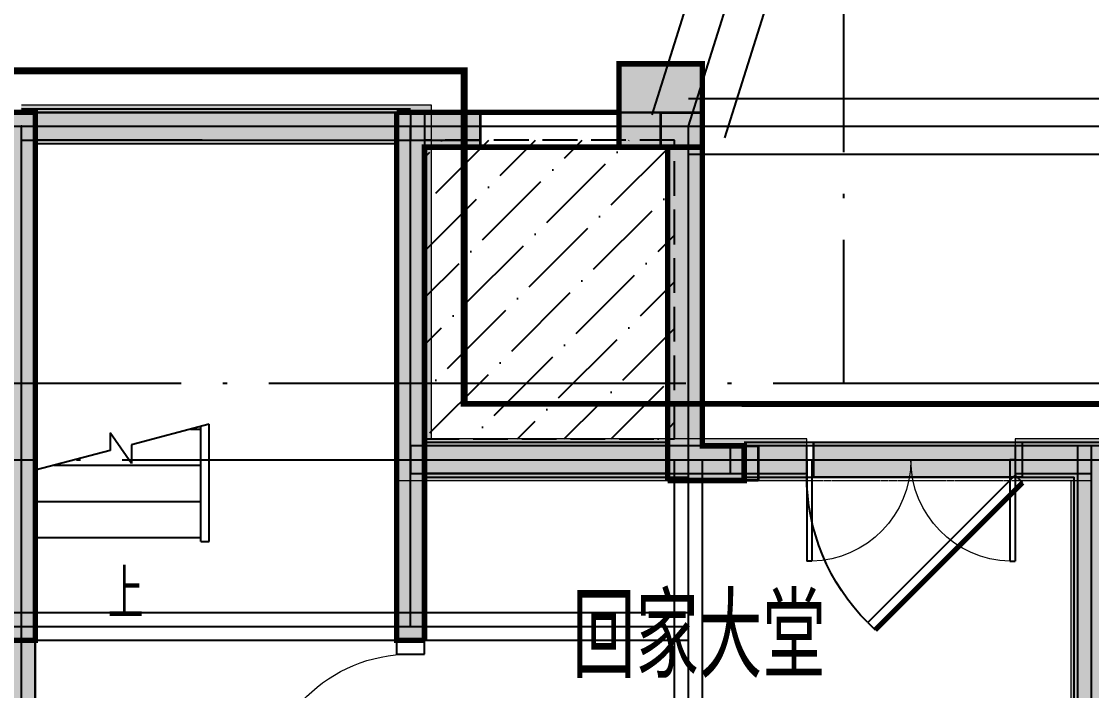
# Model space of a CAD drawing. Extents: x 290727 to 13733020, y 1731457 to 3643100.
# Drawn here: x 703162 to 710862, y 2206868 to 2211685 of the extents above; entities that cross this region are included whole.
import ezdxf

# ---------------------------------------------------------------- set-up
doc = ezdxf.new("R2010")
doc.units = 0
doc.header["$LTSCALE"] = 10
doc.header["$PDSIZE"] = 0.5
for name, pattern in [('DASH', [0.35, 0.25, -0.1]), ('DASHED', [0.75, 0.5, -0.25]), ('DOTE', [2.4200000000000004, 2, -0.2, 0.02, -0.2])]:
    doc.linetypes.add(name, pattern=pattern)
doc.layers.get('0').update_dxf_attribs({"linetype": 'CONTINUOUS'})
for name, color, linetype, true_color in [('1106', 7, 'CONTINUOUS', 0x89bf5f), ('2106', 7, 'CONTINUOUS', 0x64cfcf), ('2206', 7, 'CONTINUOUS', 0x3474d4)]:
    doc.layers.add(name, color=color, linetype=linetype, true_color=true_color)
for name, color, linetype in [('21000', 5, 'CONTINUOUS'), ('BEAM_DASH', 144, 'DASHED'), ('COLU', 2, 'CONTINUOUS'), ('COLUMN', 9, 'CONTINUOUS'), ('DIM_SYMB', 3, 'CONTINUOUS'), ('DOTE', 8, 'DOTE'), ('PUB_HATCH', 8, 'CONTINUOUS'), ('PUB_TEXT', 7, 'CONTINUOUS'), ('STAIR', 2, 'CONTINUOUS'), ('WALL', 255, 'CONTINUOUS'), ('WINDOW', 4, 'CONTINUOUS'), ('X-人防$0$PUB_HATCH', 8, 'CONTINUOUS'), ('人防4..30$0$人防4..30$0$SPACE_HATCH', 8, 'CONTINUOUS'), ('作业图', 4, 'CONTINUOUS'), ('文字', 4, 'CONTINUOUS'), ('防火分区示意线', 4, 'CONTINUOUS')]:
    doc.layers.add(name, color=color, linetype=linetype)
for name, color, linetype, lineweight in [('S_ConcWall', 8, 'CONTINUOUS', 35), ('X-人防$0$人防', 210, 'CONTINUOUS', 20), ('人防4..30$0$人防4..30$0$人防', 210, 'CONTINUOUS', 20)]:
    doc.layers.add(name, color=color, linetype=linetype, lineweight=lineweight)
doc.layers.get('0').off()
doc.styles.add('_TCH_DIM', font='SIMPLEX', dxfattribs={"bigfont": 'GBCBIG'})
doc.styles.add('HNSJY', font='HNSJY-07', dxfattribs={"width": 0.8, "bigfont": 'HNSJY-HZ'})

# ---------------------------------------------------------------- blocks, each defined once
blk = doc.blocks.new('A$C55C93FC2')
at = {"layer": 'DOTE', "linetype": 'DOTE', "ltscale": 150}
for p, q in [((224148.6431798763, 127235.4713699026), (224148.6431798766, 82642.3500122102)), ((107484.1350579556, 82642.35001189308), (252290.8196143164, 82642.35001189169))]:
    blk.add_line(p, q, dxfattribs=at)
blk = doc.blocks.new('A$C682E2834')
h = blk.add_hatch(color=0)
h.dxf.hatch_style = 1
h.paths.add_polyline_path([(30400.23085716739, 7899.570863577392), (30600.24778824602, 7899.58779752336), (30600.28163841716, 7499.763246389892), (30800.28163841716, 7499.782777639892), (30800.23085716716, 7899.561097952392), (32999.96913841716, 7899.459535452392), (33000.16445091716, 7499.571840139892), (33200.16445091716, 7499.638246389892), (33200.05505534937, 7899.587791461672), (33200.00038841716, 7899.570863577392), (33200.00038841739, 8099.440454095457), (30600.23085716739, 8099.570863577392), (30400.23085716739, 8099.570863577392)])
edge = h.paths.add_edge_path(flags=16)
edge.add_line((11799.89296654239, 7900.001527639892), (11799.80312279216, 7500.223207327392))
h.paths.add_polyline_path([(9600.016013417393, 7900.001527639892), (11799.89296654239, 7900.001527639892)], flags=17)
h.paths.add_polyline_path([(21424.87343529216, 250.0015276398917), (21599.87343529216, 250.0020159211417), (21599.87343529216, 0.002015921141719446), (21174.87343529216, 0.001527639891719446), (20999.87343529216, 0.002015921141719446), (20999.87343529216, 250.0020159211417), (21174.87343529216, 250.0015276398917), (21175.03163841716, 2150.010804983642), (21425.03163841716, 2149.991273733642)])
h.paths.add_polyline_path([(42349.82460716716, 2149.023988577392), (42599.82460716716, 2149.014222952392), (42599.74648216716, 0.0005510773917194456), (42199.74648216716, 0.002015921141719446), (42199.74648216716, 250.0020159211417), (42349.74648216716, 250.0015276398917)])
h.paths.add_polyline_path([(42599.90663841716, 3549.014222952392), (42349.90663841716, 3549.025941702392), (42350.00429466716, 5450.001527639892), (42200.00038841716, 5450.001527639892), (42200.00038841716, 5700.001527639892), (42600.00038841716, 5700.001527639892)])
h.paths.add_polyline_path([(40700.23085716716, 10549.10113701489), (40700.24257591716, 10799.10113701489), (41300.23866966716, 10799.07574638989), (41300.16054466716, 8649.073793264892), (41050.16054466716, 8649.083558889892), (41050.24257591716, 10549.08648857739)])
h.paths.add_polyline_path([(39150.00038841716, 5450.001527639892), (39150.00038841716, 5700.001527639892), (41050.00038841716, 5700.001527639892), (41050.00038841716, 6099.077699514892), (41300.00038841716, 6099.077699514892), (41300.00038841716, 5450.001527639892)])
h.paths.add_polyline_path([(35100.33632591716, 12949.37848076489), (35100.34804466716, 13199.37848076489), (35400.34023216716, 13199.34918388989), (35400.23866966716, 10799.34625420239), (35800.24648216716, 10799.33160576489), (35800.22695091716, 10549.33160576489), (35150.23866966716, 10549.36383232739), (35150.34413841716, 12949.36090263989)])
h.paths.add_polyline_path([(28700.48085716716, 13199.59723076489), (28700.47695091716, 12949.59723076489), (28650.48281029216, 12949.60309013989), (28650.38124779216, 10549.60504326489), (28000.38124779216, 10549.60504326489), (28000.38124779216, 10799.60504326489), (28400.38124779216, 10799.60504326489), (28400.48281029216, 13199.60699638989)])
h.paths.add_polyline_path([(22750.16249779216, 8649.935121389892), (22500.16249779216, 8649.944887014892), (22500.23866966716, 10799.94586357739), (23100.24257591716, 10799.91754326489), (23100.23085716716, 10549.91754326489), (22750.23866966716, 10549.93414482739)])
h.paths.add_polyline_path([(24650.00234154216, 5700.001527639892), (24650.00234154216, 5450.001527639892), (22500.00234154216, 5450.001527639892), (22500.00234154216, 6049.940980764892), (22750.00234154216, 6049.940980764892), (22750.00234154216, 5700.001527639892)])
h.paths.add_polyline_path([(25699.81679466716, 250.0010393586417), (25699.81679466716, 0.001039358641719446), (24799.74648216716, 0.001039358641719446), (24799.83046654216, 2149.837953421142), (25049.83046654216, 2149.827699514892), (25049.74648216716, 250.0010393586417)])
h.paths.add_polyline_path([(32024.28945091716, 0.001039358641719446), (31299.81679466716, 0.001039358641719446), (31299.81679466716, 250.0010393586417), (31774.35976341716, 250.0010393586417), (31774.89101341716, 2149.639711233642), (32024.89101341716, 2149.569398733642), (32024.35976341716, 250.0010393586417), (32499.81679466716, 250.0010393586417), (32499.81679466716, 0.001039358641719446)])
h.paths.add_polyline_path([(29000.14491966716, 5700.001527639892), (29000.14491966716, 5500.001527639892), (28400.14296654216, 5500.001527639892), (28400.22109154216, 7249.609926077392), (28600.22109154216, 7249.600160452392), (28600.14296654216, 5700.001527639892)])
h.paths.add_polyline_path([(34800.00038841716, 5500.001527639892), (34800.00038841716, 5700.001527639892), (35200.00038841716, 5700.001527639892), (35200.00038841716, 7249.351137014892), (35400.00038841716, 7249.351137014892), (35400.00038841716, 5500.001527639892)])
h.paths.add_polyline_path([(30000.47695091716, 12949.58355888989), (30000.48085716716, 13199.58160576489), (30600.48281029216, 13199.57184013989), (30600.32656029216, 9399.568910452392), (30400.33046654216, 9399.575746389892), (30400.48671654216, 12949.57574638989)])
h.paths.add_polyline_path([(33200.18398216716, 9399.449769827392), (33400.18007591716, 9399.442933889892), (33400.34023216716, 12949.44098076489), (33800.33632591716, 12949.41949638989), (33800.34804466716, 13199.41949638989), (33200.34023216716, 13199.44879326489)])
h.paths.add_polyline_path([(38099.74648216716, 0.001039358641719446), (38099.74648216716, 250.0010393586417), (38749.74648216716, 250.0010393586417), (38749.82460716716, 2149.190980764892), (38999.82460716716, 2149.181215139892), (38999.74648216716, 0.001039358641719446)])
h.paths.add_polyline_path([(35024.86366966716, 2149.365785452392), (34774.86366966716, 2149.374574514892), (34774.93788841716, 4199.375551077392), (35024.93788841716, 4199.365785452392)])
h.paths.add_polyline_path([(29025.00234154216, 2149.648500296142), (28775.00234154216, 2149.648500296142), (28775.00234154216, 4199.648012014892), (29025.00234154216, 4199.648012014892)])
h.paths.add_polyline_path([(1900.001609120285, 10800.00152763989), (1900.001609120285, 10550.00152763989), (1550.001609120285, 10550.00152763989), (1550.001609120285, 8650.001527639892), (1300.001609120285, 8650.001527639892), (1300.001609120285, 10800.00152763989)])
h.paths.add_polyline_path([(3450.00136497966, 5700.001527639892), (3450.00136497966, 5450.001527639892), (1300.001609120285, 5450.001527639892), (1300.001609120285, 6100.001527639892), (1550.001609120285, 6100.001527639892), (1550.001609120285, 5700.001527639892)])
h.paths.add_polyline_path([(20100.00234154216, 8650.001527639892), (19850.00234154216, 8650.001527639892), (19850.00234154216, 10550.00152763989), (19500.00234154216, 10550.00152763989), (19500.00234154216, 10800.00152763989), (20100.00234154216, 10800.00152763989)])
h.paths.add_polyline_path([(13899.85097435466, 12950.00152763989), (13899.85097435466, 13200.00152763989), (14199.85488060466, 13200.00152763989), (14199.85488060466, 10800.00152763989), (14599.85585716716, 10800.00152763989), (14599.85585716716, 10550.00152763989), (13949.85488060466, 10550.00152763989), (13949.85488060466, 12950.00152763989)])
h.paths.add_polyline_path([(7499.99745872966, 13200.00152763989), (7499.99745872966, 12950.00152763989), (7450.00136497966, 12950.00152763989), (7450.00136497966, 10550.00152763989), (6800.00136497966, 10550.00152763989), (6800.00136497966, 10800.00152763989), (7200.00136497966, 10800.00152763989), (7200.00136497966, 13200.00152763989)])
h.paths.add_polyline_path([(17950.00234154216, 5450.001527639892), (17950.00234154216, 5700.001527639892), (19850.00234154216, 5700.001527639892), (19850.00234154216, 6050.001527639892), (20100.00234154216, 6050.001527639892), (20100.00234154216, 5450.001527639892)])
h.paths.add_polyline_path([(16900.00234154216, 0.001039358641719446), (16900.00234154216, 250.0010393586417), (17550.00234154216, 250.0010393586417), (17550.00234154216, 2150.001039358642), (17800.00234154216, 2150.001039358642), (17800.00234154216, 0.001039358641719446)])
h.paths.add_polyline_path([(10575.42616966716, 0.001039358641719446), (10100.00136497966, 0.001039358641719446), (10100.00136497966, 250.0010393586417), (10575.42616966716, 250.0010393586417), (10575.00136497966, 2149.975160452392), (10825.00136497966, 2150.026918264892), (10825.42616966716, 250.0010393586417), (11300.00136497966, 250.0010393586417), (11300.00136497966, 0.001039358641719446)])
h.paths.add_polyline_path([(400.0016091202851, 5700.001527639892), (400.0016091202851, 5450.001527639892), (250.0016091202851, 5450.001527639892), (250.0016091202851, 3550.001527639892), (0.001609120285138488, 3550.001527639892), (0.001609120285138488, 5700.001527639892)])
h.paths.add_polyline_path([(400.0011208390351, 250.0020159211417), (400.0018532609101, 0.002015921141719446), (0.001609120285138488, 0.0005510773917194456), (0.001609120285138488, 2150.001039358642), (250.0016091202851, 2150.001039358642), (250.0016091202851, 250.0015276398917)])
h.paths.add_polyline_path([(13599.85488060466, 5500.001527639892), (13599.85488060466, 5700.001527639892), (13999.85488060466, 5700.001527639892), (13999.85488060466, 7250.001527639892), (14199.85488060466, 7250.001527639892), (14199.85488060466, 5500.001527639892)])
h.paths.add_polyline_path([(7800.00136497966, 5700.001527639892), (7800.00136497966, 5500.001527639892), (7200.00136497966, 5500.001527639892), (7200.00136497966, 7250.001527639892), (7400.00136497966, 7250.001527639892), (7400.00136497966, 5700.001527639892)])
h.paths.add_polyline_path([(12599.85097435466, 13200.00152763989), (12599.85097435466, 12950.00152763989), (12199.85488060466, 12950.00152763989), (12199.85488060466, 9400.001527639892), (11999.85488060466, 9400.001527639892), (11999.85488060466, 13200.00152763989)])
h.paths.add_polyline_path([(9200.001364979893, 9400.001527639892), (9200.001364979893, 12950.00152763989), (8799.99745872966, 12950.00152763989), (8799.99745872966, 13200.00152763989), (9400.00136497966, 13200.00152763989), (9400.001364979893, 9400.001527639892)])
h.paths.add_polyline_path([(4500.00136497966, 250.0010393586417), (4500.00136497966, 0.001039358641719446), (3600.00136497966, 0.001039358641719446), (3600.00136497966, 2150.001039358642), (3850.00136497966, 2150.001039358642), (3850.00136497966, 250.0010393586417)])
h.paths.add_polyline_path([(7825.00136497966, 2150.001039358642), (7575.00136497966, 2150.001039358642), (7575.00136497966, 4200.001527639892), (7825.00136497966, 4200.001527639892)])
h.paths.add_polyline_path([(13824.85683372966, 2150.001039358642), (13574.85683372966, 2150.001039358642), (13574.85683372966, 4200.001527639892), (13824.85683372966, 4200.001527639892)])
edge = h.paths.add_edge_path()
edge.add_line((11999.78554466739, 8100.001527639892), (12199.78554466739, 8100.001527639892))
edge.add_line((12199.78554466739, 8100.001527639892), (12199.78554466739, 7900.001527639892))
edge.add_line((12199.78554466739, 7900.001527639892), (11999.76861358853, 7900.01846158586))
edge.add_line((9400.016013417393, 8100.001527639892), (9200.016013417393, 8100.001527639892))
edge.add_line((9200.016013417393, 8100.001527639892), (9200.016013417393, 7900.001527639892))
edge.add_line((9200.016013417393, 7900.001527639892), (9400.032944496023, 7900.01846158586))
edge.add_line((9400.011129499879, 7900.018459738931), (9400.00136497966, 7500.188051077392))
edge.add_line((9400.00136497966, 7500.188051077392), (9600.00136497966, 7500.182191702392))
edge.add_line((9600.00136497966, 7500.182191702392), (9600.016013417393, 7900.001527639892))
edge.add_line((11999.87831810489, 8100.001527639892), (9400.016013417393, 8100.001527639892))
edge.add_line((11799.80312279216, 7500.223207327392), (11999.80312279239, 7500.193910452392))
edge.add_line((11999.80312279239, 7500.193910452392), (11999.76861358853, 7900.01846158586))
at = {"layer": 'S_ConcWall', "color": 0, "lineweight": 35, "ltscale": 0.9999999776482582}
for p, q in [((8799.99745872966, 13200.00152763989), (9400.00136497966, 13200.00152763989)), ((9400.00136497966, 13200.00152763989), (9400.001364979893, 9400.001527639892)), ((11999.85488060466, 9400.001527639892), (11999.85488060466, 13200.00152763989)), ((11999.85488060466, 13200.00152763989), (12599.85097435466, 13200.00152763989)), ((12599.85097435466, 13200.00152763989), (12599.85097435466, 12950.00152763989)), ((13899.85097435466, 13200.00152763989), (14199.85488060466, 13200.00152763989)), ((13899.85097435466, 12950.00152763989), (13899.85097435466, 13200.00152763989)), ((14199.85488060466, 13200.00152763989), (14199.85488060466, 10800.00152763989)), ((12599.85097435466, 12950.00152763989), (12199.85488060466, 12950.00152763989)), ((12199.85488060466, 12950.00152763989), (12199.85488060466, 9400.001527639892)), ((13949.85488060466, 12950.00152763989), (13899.85097435466, 12950.00152763989)), ((13949.85488060466, 10550.00152763989), (13949.85488060466, 12950.00152763989)), ((14199.85488060466, 10800.00152763989), (14599.85585716716, 10800.00152763989)), ((14599.85585716716, 10800.00152763989), (14599.85585716716, 10550.00152763989)), ((14599.85585716716, 10550.00152763989), (13949.85488060466, 10550.00152763989)), ((9400.001364979893, 9400.001527639892), (9200.001364979893, 9400.001527639892)), ((12199.85488060466, 9400.001527639892), (11999.85488060466, 9400.001527639892))]:
    blk.add_line(p, q, dxfattribs=at)
blk = doc.blocks.new('A$C40B84A1C')
at = {"layer": 'DIM_SYMB'}
blk.add_lwpolyline([(524.9992847805845, 2010.002427915817, 0, 0, 0), (524.9992847805845, 2360.002427915817, 80.00000000000001, 0, 0), (524.9992847805845, 2660.002427915817, 0, 0, 0)], format="xyseb", dxfattribs=at)
at = {"layer": 'STAIR'}
for p, q in [((1149.999284780585, 2955.168464685418), (592.5611019673217, 2807.856696046514)), ((1089.999284780585, 2110.002427915817), (1089.999284780585, 2939.312525155536)), ((1149.999284780585, 2140.002427915817), (1149.999284780584, 2955.168464685418)), ((1149.999284780585, 2110.002427915817), (1149.999284780584, 2955.168464685418)), ((438.5792148037509, 2893.716320452927), (438.1434868294988, 2767.04942324695)), ((592.0967112718148, 2672.85749478487), (438.5792148037509, 2893.716320452927)), ((1016.928506968921, 2920.002427915817), (1089.999284780585, 2920.002427915817)), ((592.5611019673217, 2807.856696046514), (592.0967112718148, 2672.85749478487)), ((438.1434868294988, 2767.04942324695), (-100.0007152194155, 2624.836391146216)), ((-100.0007152194156, 2140.002427915817), (-100.0007152194155, 2624.836391146216)), ((33.0700625922474, 2660.002427915817), (1089.999284780585, 2660.002427915816)), ((-100.0007152194155, 2400.002427915817), (1089.999284780585, 2400.002427915817)), ((-100.0007152194156, 2140.002427915817), (1089.999284780585, 2140.002427915817)), ((1089.999284780585, 2110.002427915817), (1149.999284780585, 2110.002427915817))]:
    blk.add_line(p, q, dxfattribs=at)
at = {"layer": 'PUB_TEXT', "style": '_TCH_DIM'}
blk.add_text('上', height=357.4468085106383, dxfattribs=at).set_placement((420.7439656316483, 1555.002427915817))
blk = doc.blocks.new('$DorLib2D$00000001')
for p, q in [((0.45, 0.975), (0.5000000000000002, 0.975)), ((0.45, 0), (0.45, 0.975)), ((0.5, 0), (0.5, 0.975)), ((0.5, 0), (0.45, 0))]:
    blk.add_line(p, q)
at = {"lineweight": 13}
blk.add_arc((0.475, 0), 0.975, 91.46928358135379, 180, dxfattribs=at)
blk = doc.blocks.new('$DorLib2D$00000002')
for p, q in [((-0.5, -1e-16), (-0.5000000000000007, 0.4875)), ((-0.4750000000000007, 0.4875), (-0.5000000000000007, 0.4875)), ((-0.475, 0), (-0.4750000000000007, 0.4875)), ((0.475, 0), (0.4750000000000007, 0.4875)), ((0.4750000000000007, 0.4875), (0.5000000000000007, 0.4875)), ((0.5, -1e-16), (0.5000000000000007, 0.4875)), ((-0.5, -1e-16), (-0.475, 0)), ((0.5, -1e-16), (0.475, 0))]:
    blk.add_line(p, q)
at = {"lineweight": 13}
for centre, start, end in [((-0.4875, 0), 0, 88.53071641864632), ((0.4875, 0), 91.46928358135372, 180)]:
    blk.add_arc(centre, 0.4875, start, end, dxfattribs=at)
blk = doc.blocks.new('_FZH')
blk.add_lwpolyline([(-0.5, -0.5), (0.5, -0.5), (0.5, 0.5), (-0.5, 0.5)], close=True)
at = {"layer": 'PUB_HATCH'}
blk.add_solid([(-0.5, -0.5), (0.5, -0.5), (-0.5, 0.5), (0.5, 0.5)], dxfattribs=at)
blk = doc.blocks.new('X-人防$0$$DorLib2D$00000083')
for p, q in [((-0.2071067811911576, 0.7821067811847939), (-0.1717514421318356, 0.8174621202441017)), ((0.4999999999953957, 0.0749999999982407), (-0.2071067811911576, 0.7821067811847939)), ((0.4999999999953957, 0.0749999999982407), (0.5353553390547177, 0.1103553390575627))]:
    blk.add_line(p, q)
at = {"const_width": 0.025}
blk.add_lwpolyline([(0.5353553390547177, 0.1103553390575627), (-0.1717514421317787, 0.8174621202441443)], dxfattribs=at)
blk.add_arc((0.4999999999953957, 0.0749999999982407), 1, 135, 180)
blk = doc.blocks.new('车库建筑作业图')
at = {"layer": 'PUB_HATCH'}
h = blk.add_hatch(dxfattribs=at)
h.set_pattern_fill('ANSI36', color=256, scale=150, style=0)
h.set_pattern_definition([(45, (0, 0), (126.284851702535, 463.0444562426283), [595.3125, -119.0625, 0, -119.0625])])
h.paths.add_polyline_path([(707862.3761730163, 2210829.787113925), (706062.3761730662, 2210829.787113925), (706062.3663344787, 2208679.706761317), (707862.3663344288, 2208679.706761317)])
h.paths.add_polyline_path([(701262.376173102, 2210829.787113925), (703062.376173052, 2210829.787113925), (703062.376173052, 2205829.787113921), (701262.376173102, 2205829.787113921)])
at = {"layer": 'X-人防$0$PUB_HATCH', "linetype": 'Continuous'}
for points in [[(705862.3760708432, 2208380.520727941), (706112.3761907924, 2208680.520556017), (706112.3771504229, 2211080.611051715), (705862.3770504649, 2210830.610365)], [(703262.3629751089, 2205730.608290114), (703262.3649750303, 2210830.60322314), (703122.3648926244, 2210860.60283858), (702962.3649554228, 2210780.602399083), (702962.3629751089, 2205730.608407756)]]:
    blk.add_hatch(color=256, dxfattribs=at).paths.add_polyline_path(points)
at = {"layer": 'X-人防$0$PUB_HATCH'}
for points in [[(705862.3760708432, 2208380.520727941), (708812.4141160854, 2208380.51869922), (708812.4143223934, 2208680.51869922), (706112.3761907924, 2208680.520556017)], [(710712.3784808706, 2208680.517392627), (710312.4143223931, 2208680.51766768), (710312.4141160853, 2208380.51766768), (710712.3784808754, 2208380.517392627), (710795.7118142071, 2208513.850703038)], [(710962.3784808803, 2208380.604340493), (710712.3784808706, 2208680.604268353), (710712.3784808706, 2208680.517392627), (710795.7118142071, 2208513.850703038), (710962.3784808754, 2208480.517323858)], [(710795.7118142071, 2208513.850703038), (710712.3784808754, 2208380.517392627), (710712.3784808754, 2205730.608450145), (710962.3784808754, 2205480.608464589), (710962.3784808754, 2208480.517323858)]]:
    blk.add_hatch(color=256, dxfattribs=at).paths.add_polyline_path(points)
at = {"layer": '人防4..30$0$人防4..30$0$SPACE_HATCH'}
for points in [[(705862.3770504649, 2210830.610365), (706112.3771504229, 2211080.611051715), (703162.3646022158, 2211080.602948455), (703122.3648926244, 2210860.60283858), (703262.3649750303, 2210830.60322314)], [(722260.1283701236, 2208680.607600607), (710712.3784808706, 2208680.604268353), (710962.3784808803, 2208380.604340493), (722260.1284566926, 2208380.607600607)]]:
    blk.add_hatch(color=256, dxfattribs=at).paths.add_polyline_path(points)
at = {"layer": 'DOTE', "ltscale": 150}
blk.add_line((692998.279120014, 2208529.787113946), (737690.9445045231, 2208529.787113946), dxfattribs=at)
at = {"layer": 'PUB_HATCH', "linetype": 'DASH', "ltscale": 100}
blk.add_lwpolyline([(707862.3761730163, 2210829.787113925), (706062.3761730662, 2210829.787113925), (706062.3663344787, 2208679.706761317), (707862.3663344288, 2208679.706761317)], close=True, dxfattribs=at)
at = {"layer": 'WALL'}
for p, q in [((703162.3761730524, 2211029.787113946), (706062.376173067, 2211029.787113932)), ((706062.376173067, 2211029.787113932), (706062.3761730525, 2208629.787113965)), ((703262.3761730519, 2210829.787113945), (703262.3761730519, 2206379.787113923)), ((703262.3761730519, 2210829.787113945), (705862.3761730659, 2210829.787113933)), ((705862.3761730659, 2210829.787113933), (705862.3761730519, 2208529.787113965)), ((708812.3761730307, 2208629.787113972), (705962.3761730519, 2208629.787113944)), ((705962.3761730519, 2208629.787113944), (705962.3761730519, 2208429.787113944)), ((707812.2150402397, 2208629.787113965), (706062.3761730525, 2208629.787113965)), ((707812.2150402397, 2208429.787113965), (707812.2150402397, 2208629.787113965)), ((708812.3839993575, 2208629.787113945), (708262.2160168022, 2208629.787113945)), ((708262.2160168022, 2208629.787113945), (708262.2160168022, 2208429.787113945)), ((708812.3761730308, 2208429.787113972), (708812.3761730307, 2208629.787113972)), ((708812.3839993576, 2208429.787113945), (708812.3839993575, 2208629.787113945)), ((710862.3761730551, 2208629.787113946), (710312.3761730307, 2208629.787113973)), ((710312.3761730307, 2208629.787113973), (710312.3761730308, 2208429.787113973)), ((710762.376173076, 2208629.787113946), (710312.3839993576, 2208629.787113945)), ((710312.3839993576, 2208629.787113945), (710312.3839993577, 2208429.787113945)), ((716462.3761730723, 2208629.787113972), (710762.3761730761, 2208629.787113968)), ((710762.376173076, 2208429.787113946), (710762.376173076, 2208629.787113946)), ((710762.3761730761, 2205729.787113946), (710762.3761730761, 2208629.787113968)), ((710862.3761730551, 2208429.787113946), (710862.3761730551, 2208629.787113946)), ((705862.3761730519, 2208529.787113965), (705862.3761730519, 2207129.78711392)), ((705962.3761730519, 2208429.787113944), (708812.3761730308, 2208429.787113972)), ((706062.3761730519, 2207129.78711392), (706062.3761730519, 2208429.787113965)), ((707812.2150402397, 2208429.787113965), (706062.3761730519, 2208429.787113965)), ((708262.2160168022, 2208429.787113945), (708812.3839993576, 2208429.787113945)), ((710312.3761730308, 2208429.787113973), (710862.3761730551, 2208429.787113946)), ((710312.3839993577, 2208429.787113945), (710762.376173076, 2208429.787113946)), ((705862.3761730519, 2207129.78711392), (706062.3761730519, 2207129.78711392))]:
    blk.add_line(p, q, dxfattribs=at)
at = {"layer": 'WALL', "linetype": 'Continuous'}
for p, q in [((705962.3761730037, 2211029.787113923), (706462.3761730037, 2211029.787114164)), ((705962.3761730037, 2211029.787113923), (705962.3761731001, 2210829.787113923)), ((706462.3761730037, 2211029.787114164), (706462.3761731001, 2210829.787114164)), ((705962.3761731001, 2210829.787113923), (706462.3761731001, 2210829.787114164))]:
    blk.add_line(p, q, dxfattribs=at)
at = {"layer": 'WINDOW'}
blk.add_lwpolyline([(704462.3766781255, 2210829.782461774), (703262.3761730518, 2210829.782461774)], dxfattribs=at)
at = {"layer": 'X-人防$0$人防', "color": 6, "linetype": 'Continuous'}
for p, q in [((706112.3761907924, 2208680.520556017), (706112.3771504229, 2211080.611051715)), ((703262.3629751089, 2205730.608290114), (703262.3649750303, 2210830.60322314)), ((705862.3760708432, 2208380.520727941), (705862.3770504649, 2210830.610365))]:
    blk.add_line(p, q, dxfattribs=at)
at = {"layer": 'X-人防$0$人防', "color": 210}
for p, q in [((708812.4143223934, 2208680.51869922), (706112.3761907924, 2208680.520556017)), ((708812.4141160854, 2208380.51869922), (708812.4143223934, 2208680.51869922)), ((710312.4143223931, 2208680.51766768), (710312.4141160853, 2208380.51766768)), ((710712.3784808706, 2208680.517392627), (710312.4143223931, 2208680.51766768)), ((710712.3784808706, 2208680.604268353), (710712.3784808706, 2208680.517392627)), ((705862.3760708432, 2208380.520727941), (708812.4141160854, 2208380.51869922)), ((710312.4141160853, 2208380.51766768), (710712.3784808754, 2208380.517392627)), ((710712.3784808754, 2208380.517392627), (710712.3784808754, 2205730.608450145))]:
    blk.add_line(p, q, dxfattribs=at)
at = {"layer": '人防4..30$0$人防4..30$0$人防'}
for p, q in [((706112.3771504229, 2211080.611051715), (703162.3646022158, 2211080.602948455)), ((705862.3770504649, 2210830.610365), (703262.3649750303, 2210830.60322314)), ((722260.1283701236, 2208680.607600607), (710712.3784808706, 2208680.604268353))]:
    blk.add_line(p, q, dxfattribs=at)
at = {"layer": '防火分区示意线', "color": 5, "linetype": 'DASH', "ltscale": 300, "const_width": 50, "elevation": -2.017032051709331}
blk.add_lwpolyline([(716686.7970012687, 2237177.859838529), (716686.8080434585, 2213717.55478368), (718510.6231462669, 2213717.55478368), (718510.6231462669, 2211277.590819736), (716686.8080434585, 2211277.788782894), (716686.8080434585, 2210928.161636708), (716686.8080731133, 2208928.15973419), (706348.8400330347, 2208928.159722622), (706348.8400330507, 2210254.372608233), (706348.8400330176, 2211328.159722161), (703148.8400330299, 2211328.159722161), (702173.8147297268, 2211328.151802088), (700548.8400330504, 2211328.148078748), (700548.8400330504, 2208928.159722183), (693948.8400330503, 2208928.159722184), (693948.8400330499, 2203028.159722184), (701148.8400330509, 2203028.159722159), (701148.8400330509, 2197428.159101844), (725523.197439554, 2197428.159712187), (725523.1974395593, 2196128.15972293), (720199.1199904542, 2196128.159722929), (720199.1199904656, 2191679.093963503)], dxfattribs=at)
at = {"color": 8}
blk.add_blockref('A$C682E2834', (693862.3601596428, 2197829.785586278), dxfattribs=at)
blk.add_blockref('A$C40B84A1C', (703362.3761730519, 2205829.78688151))
at = {"layer": 'COLUMN', "linetype": 'Continuous', "xscale": 599.9999999995343, "yscale": 599.7055878065294, "zscale": 599.7055878065294, "rotation": 270}
blk.add_blockref('_FZH', (707762.3622463364, 2211079.822657849), dxfattribs=at)
at = {"layer": 'WINDOW', "linetype": 'Continuous', "xscale": -1500, "yscale": 1500, "zscale": 1500}
for p, rotation in [((709562.3761730726, 2208529.787113945), 180.0000000000272), ((709562.3839993576, 2208529.787113945), 180)]:
    blk.add_blockref('$DorLib2D$00000002', p, dxfattribs=dict(at, rotation=rotation))
at = {"layer": 'WINDOW', "color": 7, "xscale": -1500.000000000005, "yscale": 1500.000000000005, "zscale": -1500.000000000005, "rotation": 179.9999605980876}
blk.add_blockref('X-人防$0$$DorLib2D$00000083', (709562.4142192391, 2208530.51818345), dxfattribs=at)
at = {"layer": 'WINDOW', "xscale": -1100, "yscale": 1100, "zscale": 1100, "rotation": 90}
blk.add_blockref('$DorLib2D$00000001', (705962.3761730519, 2206579.78711392), dxfattribs=at)
at = {"layer": '文字', "linetype": 'Continuous'}
blk.add_blockref('A$C55C93FC2', (484928.2411151752, 2126437.437102827), dxfattribs=at)
at = {"layer": '文字', "linetype": 'Continuous', "style": 'HNSJY', "width": 0.8}
blk.add_text('回家大堂', height=599.9999999999998, dxfattribs=at).set_placement((707125.2261151709, 2206958.172964939))
blk = doc.blocks.new('人防-l')
at = {"layer": '21000'}
blk.add_hatch(color=0, dxfattribs=at).paths.add_polyline_path([(860754.6594224663, -924708.6890150621), (862254.6594224663, -924708.6890150621), (862254.6594224663, -924958.6890150621), (860754.6594224663, -924958.6890150621)])
at = {"layer": '2106'}
blk.add_hatch(color=0, dxfattribs=at).paths.add_polyline_path([(859954.2844224663, -921983.6890150621), (859354.2844224663, -921983.6890150621), (859354.2844224663, -922583.6890150621), (859954.2844224663, -922583.6890150621)])
at = {"color": 0}
for p, q in [((859854.2844224663, -922433.6890150621), (860231.0344224663, -921233.7827650621)), ((854554.7219224663, -922433.6890150621), (855054.7219224663, -922433.6890150621)), ((855054.7219224663, -922433.6890150621), (857854.5969224663, -922433.6890150621)), ((855054.7219224663, -926033.6890150621), (855054.7219224663, -922433.6890150621)), ((857854.5969224663, -922433.6890150621), (858354.5969224663, -922433.6890150621)), ((857854.5969224663, -924833.6890150621), (857854.5969224663, -922433.6890150621)), ((858354.5969224663, -922433.6890150621), (859854.2844224663, -922433.6890150621)), ((859854.2844224663, -924833.6890150621), (859854.2844224663, -922433.6890150621)), ((859854.2844224663, -922433.6890150621), (868868.6594224663, -922433.6890150621)), ((857854.5969224663, -926033.6890150621), (857854.5969224663, -924833.6890150621)), ((857854.5969224663, -924833.6890150621), (859854.2844224663, -924833.6890150621)), ((859854.2844224663, -924833.6890150621), (860254.5969224663, -924833.6890150621)), ((859854.5969224663, -926033.6890150621), (859854.2844224663, -924833.6890150621)), ((860254.5969224663, -924833.6890150621), (862754.7219224663, -924833.6890150621)), ((862754.7219224663, -924833.6890150621), (865254.7219224663, -924833.6890150621)), ((862754.7219224663, -927758.7827650621), (862754.7219224663, -924833.6890150621)), ((853054.7219224663, -926033.6890150621), (855054.7219224663, -926033.6890150621)), ((855054.7219224663, -926033.6890150621), (857854.5969224663, -926033.6890150621)), ((855054.7219224663, -927533.6890150621), (855054.7219224663, -926033.6890150621)), ((857854.5969224663, -926033.6890150621), (859854.5969224663, -926033.6890150621)), ((859854.5969224663, -927758.7827650621), (859854.5969224663, -926033.6890150621))]:
    blk.add_line(p, q, dxfattribs=at)
for p in [(855054.7219224663, -922433.6890150621), (857854.5969224663, -922433.6890150621), (858354.5969224663, -922433.6890150621), (859854.2844224663, -922433.6890150621), (857854.5969224663, -924833.6890150621), (859854.2844224663, -924833.6890150621), (860254.5969224663, -924833.6890150621), (862754.7219224663, -924833.6890150621), (855054.7219224663, -926033.6890150621), (857854.5969224663, -926033.6890150621), (859854.5969224663, -926033.6890150621)]:
    blk.add_point(p, dxfattribs=at)
at = {"layer": '1106', "color": 0}
for p, q in [((855054.7219224663, -922308.6890150621), (857854.5969224663, -922308.6890150621)), ((854554.7219224663, -922333.6890150621), (855054.7219224663, -922333.6890150621)), ((857854.5969224663, -922333.6890150621), (858354.5969224663, -922333.6890150621)), ((858354.5969224663, -922333.6890150621), (859954.2844224663, -922333.6890150621)), ((859954.2844224663, -924733.6890150621), (859954.2844224663, -922333.6890150621)), ((855154.7219224663, -922558.6890150621), (857754.5969224663, -922558.6890150621)), ((855154.7219224663, -926033.6890150621), (855154.7219224663, -922558.6890150621)), ((857754.5969224663, -924833.6890150621), (857754.5969224663, -922558.6890150621)), ((857954.5969224663, -922583.6890150621), (858354.5969224663, -922583.6890150621)), ((857954.5969224663, -924708.6890150621), (857954.5969224663, -922583.6890150621)), ((858354.5969224663, -922583.6890150621), (859704.2844224663, -922583.6890150621)), ((859704.2844224663, -924708.6890150621), (859704.2844224663, -922583.6890150621)), ((857954.5969224663, -924708.6890150621), (859704.2844224663, -924708.6890150621)), ((859954.2844224663, -924733.6890150621), (860254.5969224663, -924733.6890150621)), ((860254.5969224663, -924708.6890150621), (862754.7219224663, -924708.6890150621)), ((860754.6594224663, -924708.6890150621), (860754.6594224663, -924958.6890150621)), ((862254.6594224663, -924708.6890150621), (862254.6594224663, -924958.6890150621)), ((862754.7219224663, -924708.6890150621), (865254.7219224663, -924708.6890150621)), ((857754.5969224663, -926033.6890150621), (857754.5969224663, -924833.6890150621)), ((857954.5969224663, -926033.6890150621), (857954.5969224663, -924958.6890150621)), ((857954.5969224663, -924958.6890150621), (859854.2844224663, -924958.6890150621)), ((859854.2844224663, -924983.6890150621), (860254.5969224663, -924983.6890150621)), ((860254.5969224663, -924958.6890150621), (862629.7219224663, -924958.6890150621)), ((862629.7219224663, -927633.7827650621), (862629.7219224663, -924958.6890150621)), ((855154.7219224663, -927408.6890150621), (855154.7219224663, -926033.6890150621))]:
    blk.add_line(p, q, dxfattribs=at)
at = {"layer": '21000', "color": 0, "linetype": 'Continuous'}
blk.add_lwpolyline([(860754.6594224663, -924708.6890150621), (862254.6594224663, -924708.6890150621), (862254.6594224663, -924958.6890150621), (860754.6594224663, -924958.6890150621)], close=True, dxfattribs=at)
at = {"layer": '2106', "color": 0, "linetype": 'Continuous'}
blk.add_lwpolyline([(859954.2844224663, -921983.6890150621), (859354.2844224663, -921983.6890150621), (859354.2844224663, -922583.6890150621), (859954.2844224663, -922583.6890150621)], close=True, dxfattribs=at)
at = {"layer": '2206', "color": 0}
for p, q in [((859591.9094224663, -922351.3062025621), (859968.6594224663, -921151.3999525621)), ((859591.9094224663, -922351.3062025621), (859968.6594224663, -921151.3999525621)), ((860116.6594224663, -922516.0718275621), (860493.4094224663, -921316.1655775621)), ((859854.2844224663, -922233.6890150621), (868868.6594224663, -922233.6890150621)), ((859854.2844224663, -922233.6890150621), (868868.6594224663, -922233.6890150621)), ((855054.7219224663, -922333.6890150621), (857854.5969224663, -922333.6890150621)), ((855054.7219224663, -922333.6890150621), (857854.5969224663, -922333.6890150621)), ((858354.5969224663, -922333.6890150621), (859854.2844224663, -922333.6890150621)), ((858354.5969224663, -922333.6890150621), (859854.2844224663, -922333.6890150621)), ((855054.7219224663, -922533.6890150621), (857854.5969224663, -922533.6890150621)), ((858354.5969224663, -922583.6890150621), (859854.2844224663, -922583.6890150621)), ((859854.2844224663, -922633.6890150621), (868868.6594224663, -922633.6890150621)), ((859754.5969224663, -926033.6890150621), (859754.2844224663, -924833.6890150621)), ((859754.5969224663, -926033.6890150621), (859754.2844224663, -924833.6890150621)), ((859954.5969224663, -926033.6890150621), (859954.2844224663, -924833.6890150621)), ((853054.7219224663, -925933.6890150621), (855054.7219224663, -925933.6890150621)), ((853054.7219224663, -925933.6890150621), (855054.7219224663, -925933.6890150621)), ((855054.7219224663, -925933.6890150621), (857854.5969224663, -925933.6890150621)), ((855054.7219224663, -925933.6890150621), (857854.5969224663, -925933.6890150621)), ((857854.5969224663, -925933.6890150621), (859854.5969224663, -925933.6890150621)), ((857854.5969224663, -925933.6890150621), (859854.5969224663, -925933.6890150621)), ((859754.5969224663, -927758.7827650621), (859754.5969224663, -926033.6890150621)), ((859754.5969224663, -927758.7827650621), (859754.5969224663, -926033.6890150621)), ((859954.5969224663, -927758.7827650621), (859954.5969224663, -926033.6890150621)), ((853054.7219224663, -926133.6890150621), (855054.7219224663, -926133.6890150621)), ((855054.7219224663, -926133.6890150621), (857854.5969224663, -926133.6890150621)), ((857854.5969224663, -926133.6890150621), (859854.5969224663, -926133.6890150621))]:
    blk.add_line(p, q, dxfattribs=at)
blk = doc.blocks.new('梁图-10.22')
at = {"color": 0}
blk.add_lwpolyline([(-1416873.943200963, 242057.9509942881), (-1374274.180751553, 242056.402327342), (-1374273.926789003, 247757.9519703458), (-1375573.862072781, 247757.9519702988), (-1375573.646290239, 252857.0261872541), (-1381473.688507753, 252857.2966968529), (-1381473.688507753, 255257.288640481), (-1388473.444365969, 255257.5848538666), (-1388473.54592963, 252857.5554859159), (-1402674.072296815, 252857.9519702909), (-1402674.072296815, 255257.9519702615), (-1409673.925812442, 255257.9519702615), (-1409673.925812442, 252857.9519702909), (-1415574.025342433, 252857.9519702899), (-1415574.025342664, 247759.6041288716), (-1416873.954426425, 247759.6041289298), (-1416873.954426637, 242059.6085485495)], dxfattribs=at)
at = {"layer": 'BEAM_DASH', "color": 0, "lineweight": 18}
for p, q in [((-1402659.978934952, 256440.2254962148), (-1402921.298785607, 255607.9512505592)), ((-1402423.320707895, 255357.9512505527), (-1402135.23318716, 256275.4775058408)), ((-1393959.979177306, 255357.9512505527), (-1402423.320707895, 255357.9512505527)), ((-1404874.041677306, 255257.9512505536), (-1407473.916677306, 255257.9512505536)), ((-1403274.354177306, 255257.9512505536), (-1404274.041677306, 255257.9512505536)), ((-1407473.916677306, 255057.9512505536), (-1404874.041677306, 255057.9512505536)), ((-1404274.041677306, 255007.9512505536), (-1403274.354177306, 255007.9512505536)), ((-1402674.354177306, 254957.9512505578), (-1393709.979177306, 254957.9512505578)), ((-1399873.916677306, 252857.9512505592), (-1402374.041677306, 252857.9512505592)), ((-1397373.916677306, 252857.9512505592), (-1399873.916677306, 252857.9512505592)), ((-1402874.315118196, 252607.9512505643), (-1402874.067722364, 251657.9512505592)), ((-1402674.041680696, 251557.9772922196), (-1402674.315111416, 252607.9512505643)), ((-1402374.041677306, 252607.9512505643), (-1399873.941678556, 252607.9512505643)), ((-1399973.916677306, 252607.9512505643), (-1399973.916677306, 247757.9512505592)), ((-1404874.041677306, 251657.9512505592), (-1407473.916677306, 251657.9512505592)), ((-1402874.067722364, 251657.9512505592), (-1404674.041677306, 251657.9512505592)), ((-1402674.041677306, 249707.9512505592), (-1402674.041677306, 251557.9512505536)), ((-1407473.916677306, 251457.9512505527), (-1404874.041677306, 251457.9512505527)), ((-1404674.041677306, 251457.9512505527), (-1402874.041677306, 251457.9512505527)), ((-1402874.041677306, 251457.9512505527), (-1402874.041677306, 249707.9512505592))]:
    blk.add_line(p, q, dxfattribs=at)
at = {"layer": 'COLU', "color": 0, "const_width": 40}
blk.add_lwpolyline([(-1402674.354177306, 255607.9512505508), (-1403274.354177306, 255607.9512505508), (-1403274.354177306, 255007.9512505536), (-1402674.354177306, 255007.9512505536)], close=True, dxfattribs=at)
at = {"layer": 'WALL', "color": 0, "const_width": 40}
blk.add_lwpolyline([(-1407473.916677306, 251457.9512505527), (-1407473.916677306, 255257.9512505112), (-1408073.916677306, 255257.9512505112), (-1408073.916677306, 255007.9512505122), (-1407673.916677306, 255007.9512505122), (-1407673.916677306, 251457.9512505527)], close=True, dxfattribs=at)
for points in [[(-1404874.041677306, 255257.9512505112), (-1404874.041677306, 251457.9512505527), (-1404674.041677306, 251457.9512505527)], [(-1403274.354177306, 255257.9512505536), (-1404874.041677306, 255257.9512505536)], [(-1404674.041677306, 251457.9512505941), (-1404674.041677306, 255007.9512505536), (-1403274.354177306, 255007.9512505536)], [(-1402924.354177306, 252607.9512505885), (-1402374.041677306, 252607.9512505885), (-1402374.041677306, 252857.9512505815), (-1402674.354177306, 252857.9512505815), (-1402674.354177306, 255007.9512505536)], [(-1402924.354177306, 255007.9512505298), (-1402924.354177306, 252607.9512505648)]]:
    blk.add_lwpolyline(points, dxfattribs=at)

msp = doc.modelspace()

# ---------------------------------------------------------------- block references
at = {"layer": '作业图', "color": 8, "linetype": 'ByBlock', "extrusion": (8.375082255434633e-20, 6.906956049514209e-07, 0.9999999999997616)}
msp.add_blockref('梁图-10.22', (2110736.317229423, 1955771.835862295, -0.471097132047975), dxfattribs=at)
at = {"layer": '作业图', "linetype": 'Continuous'}
msp.add_blockref('车库建筑作业图', (0, 0), dxfattribs=at)
at = {"layer": '作业图', "color": 8, "linetype": 'ByBlock'}
msp.add_blockref('人防-l', (-151892.3437962893, 3133363.476128358), dxfattribs=at)

doc.saveas('drawing.dxf')
